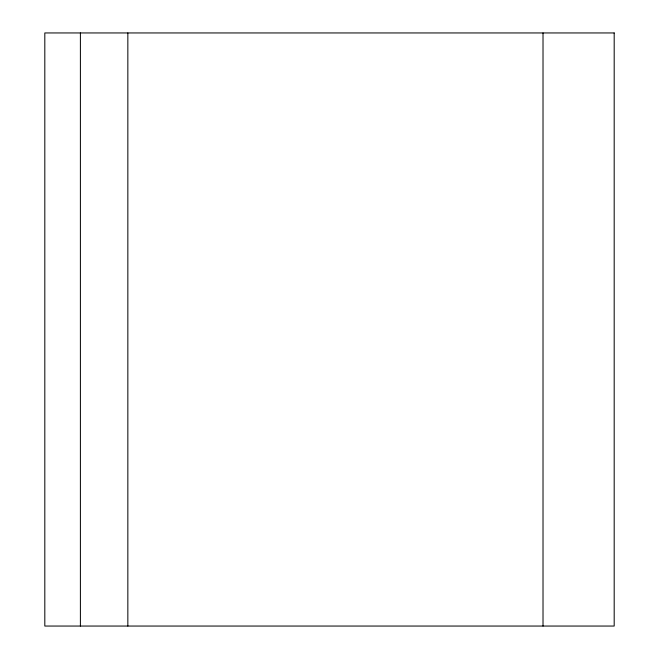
<?xml version="1.0" encoding="UTF-8"?>
<svg xmlns="http://www.w3.org/2000/svg" width="659" height="659" viewBox="0 0 659 659"><rect width="100%" height="100%" fill="white"/><g stroke="black" fill="none" stroke-linecap="round" stroke-linejoin="round"><path stroke-width="0.99" d="M543.016 32.95L543.016 626.05M127.846 32.95L127.846 626.05M80.398 32.95L80.398 626.05M614.188 32.95L44.812 32.95L44.812 626.05L614.188 626.05L614.188 32.95"/></g></svg>
